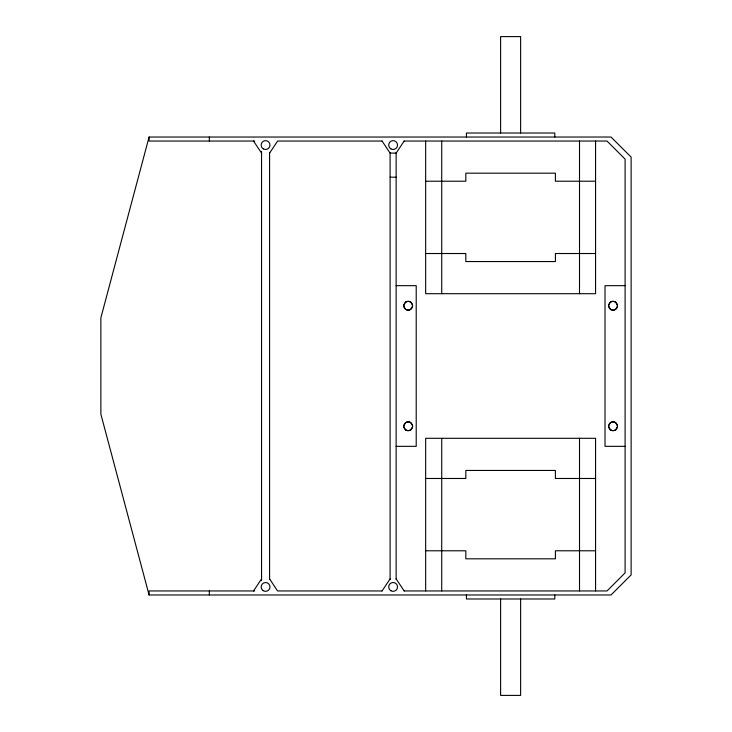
<?xml version="1.0" encoding="UTF-8"?>
<svg xmlns="http://www.w3.org/2000/svg" width="732" height="732" viewBox="0 0 732 732"><rect width="100%" height="100%" fill="white"/><g stroke="black" fill="none" stroke-linecap="round" stroke-linejoin="round"><path stroke-width="1.1" d="M149.081 137.03L100.87 317.798L100.87 414.202L149.081 594.97L611.037 594.97L631.13 574.885L631.13 157.115L611.037 137.03L149.081 137.03L149.081 141.047L254.736 141.047M269.586 153.098L277.62 141.047L382.141 141.047M404.165 141.047L396.131 153.098L390.101 153.098L382.067 141.047M253.519 590.953L261.553 578.902M382.067 590.953L390.101 578.902M610.415 302.197L608.676 305.098A2.388 1.263 -90 0 0 608.676 306.397L610.598 309.416A13.954 7.393 90 0 0 615.676 309.243L617.424 306.388A2.388 1.263 -90 0 0 617.424 305.098L615.502 302.069M615.685 429.803L617.424 426.902A2.388 1.263 -90 0 0 617.424 425.603L615.502 422.584A13.954 7.393 90 0 0 610.424 422.757L608.676 425.612A2.388 1.263 -90 0 0 608.676 426.902L610.415 429.803M405.72 302.069L403.808 305.098A2.388 1.263 -90 0 0 403.808 306.397L405.546 309.297A13.954 7.393 90 0 0 410.615 309.343L412.546 306.388A2.388 1.263 -90 0 0 412.546 305.098L410.808 302.197M410.634 429.931L412.546 426.902A2.388 1.263 -90 0 0 412.546 425.603L410.634 422.584A14.091 7.466 -90 0 0 405.738 422.639L403.808 425.612A2.388 1.263 -90 0 0 403.808 426.902L405.546 429.803M404.11 141.047L607.02 141.047L625.101 159.119L625.101 572.882L607.02 590.953L404.11 590.953M390.101 177.199L396.131 177.199M425.658 181.216L465.827 181.216L465.827 173.182L555.405 173.182L555.405 181.216L595.573 181.216M425.658 253.519L465.827 253.519L465.827 261.553L555.405 261.553L555.405 253.519L595.573 253.519M396.131 285.663L416.215 285.663L416.215 446.337L396.131 446.337M625.101 285.663L605.016 285.663L605.016 446.337L625.101 446.337M425.658 478.481L465.827 478.481L465.827 470.447L555.405 470.447L555.405 478.481L595.573 478.481M425.658 550.784L465.827 550.784L465.827 558.818L555.405 558.818L555.405 550.784L595.573 550.784M254.736 590.953L149.081 590.953L149.081 594.97M382.141 590.953L277.547 590.953L269.586 578.902M253.519 141.047L261.553 153.098M396.131 578.902L404.165 590.953M595.573 141.047L595.573 293.697L425.658 293.697L425.658 141.047M595.573 590.953L595.573 438.303L425.658 438.303L425.658 590.953M579.506 141.047L579.506 293.697M579.506 438.303L579.506 590.953M554.801 137.03L554.801 133.014L466.43 133.014L466.43 137.03M554.801 594.97L554.801 598.986L466.43 598.986L466.43 594.97M520.626 133.014L520.626 36.6L500.606 36.6L500.606 133.014M520.626 598.986L520.626 695.4L500.606 695.4L500.606 598.986M441.725 141.047L441.725 293.697M441.725 438.303L441.725 590.953M396.131 152.466L396.131 579.534M390.101 152.466L390.101 579.534M269.586 152.466L269.586 579.534M261.553 151.323L261.553 580.677M209.334 137.03L209.334 141.047M209.334 590.953L209.334 594.97M615.667 429.73A13.826 7.329 90 0 1 610.433 429.73M610.424 302.243A13.954 7.393 90 0 1 615.493 302.151M405.738 302.151A13.954 7.393 90 0 1 410.798 302.243M410.615 429.849A13.954 7.393 90 0 1 405.555 429.757M390.906 148.889A4.419 4.419 0 0 0 397.531 145.064A4.419 4.419 0 0 0 390.906 141.23A4.419 4.419 0 0 0 390.906 148.889M263.364 148.889A4.419 4.419 0 0 0 269.989 145.064A4.419 4.419 0 0 0 263.364 141.23A4.419 4.419 0 0 0 263.364 148.889M263.181 590.651A4.419 4.419 0 0 0 269.989 587.156A4.419 4.419 0 0 0 263.557 583.011A4.419 4.419 0 0 0 263.181 590.651M390.906 590.77A4.419 4.419 0 0 0 397.531 586.936A4.419 4.419 0 0 0 390.906 583.111A4.419 4.419 0 0 0 390.906 590.77M610.653 309.462A4.419 4.419 0 0 0 617.46 305.958A4.419 4.419 0 0 0 611.028 301.813A4.419 4.419 0 0 0 610.653 309.462M610.653 429.968A4.419 4.419 0 0 0 617.46 426.472A4.419 4.419 0 0 0 611.028 422.327A4.419 4.419 0 0 0 610.653 429.968M405.784 309.462A4.419 4.419 0 0 0 412.592 305.958A4.419 4.419 0 0 0 406.159 301.813A4.419 4.419 0 0 0 405.784 309.462M405.784 429.968A4.419 4.419 0 0 0 412.592 426.472A4.419 4.419 0 0 0 406.159 422.327A4.419 4.419 0 0 0 405.784 429.968"/></g></svg>
